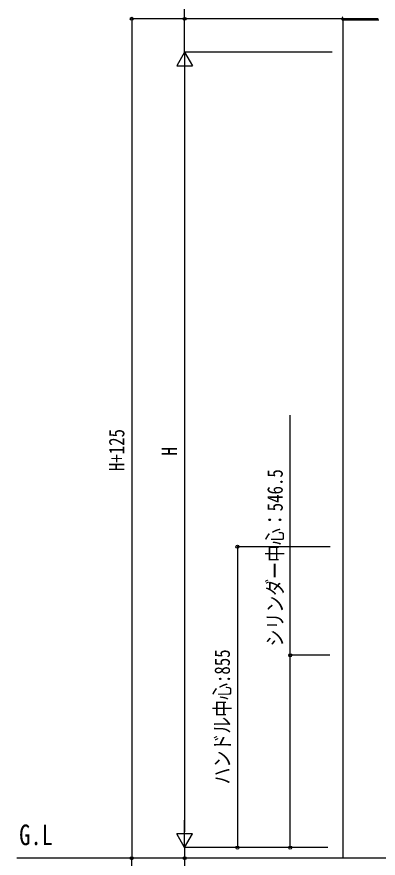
# Model space of a CAD drawing. Units: millimetres, scale not verified. Extents: x -4205 to 4205, y -2970 to 2970.
# Drawn here: x -1682 to -655, y -755 to 1636 of the extents above; entities that cross this region are included whole.
import ezdxf
from ezdxf.enums import TextEntityAlignment as Align

# ---------------------------------------------------------------- set-up
doc = ezdxf.new("R2010")
doc.units = ezdxf.units.MM
doc.header["$LTSCALE"] = 12
for name, color, linetype in [('0-2_USER1', 3, 'Continuous'), ('0-4_YKK_A1', 4, 'Continuous'), ('0-5_YKK_D', 6, 'Continuous')]:
    doc.layers.add(name, color=color, linetype=linetype)
doc.styles.add('ＭＳ ゴシック', font='')
doc.styles.get('ＭＳ ゴシック').set_extended_font_data('MS Gothic')

msp = doc.modelspace()

# ---------------------------------------------------------------- linework, layer by layer
at = {"layer": '0-4_YKK_A1'}
for p, q in [((-757.07, 1627.03), (-756.72, 1633.69)), ((-653.37, 1626.5), (-756.57, 1626.5)), ((-654.97, 1630), (-754.97, 1630)), ((-754.96, 1630), (-754.96, -755.01)), ((896.65, -755.01), (-1681.64, -755.01))]:
    msp.add_line(p, q, dxfattribs=at)
for centre, radius, start, end in [((-756.57, 1627), 0.5, 177, 270), ((-754.72, 1633.58), 2, 99.00123, 177)]:
    msp.add_arc(centre, radius, start, end, dxfattribs=at)
at = {"layer": '0-5_YKK_D'}
for p, q in [((-735.13, 1630), (-1355.96, 1630)), ((-1354.96, 1630), (-1354.96, -755.01)), ((-785.96, 1630), (-1205.96, 1630)), ((-1204.96, 1534.99), (-1227.46, 1496.02)), ((-785.96, 1534.99), (-1205.96, 1534.99)), ((-785.96, 1534.99), (-1205.96, 1534.99)), ((-1204.96, 1534.99), (-1182.46, 1496.02)), ((-1204.96, 1534.99), (-1204.96, 1457.05)), ((-1227.46, 1496.02), (-1182.46, 1496.02)), ((-1204.96, 1489.99), (-1204.96, -680.01)), ((-791.04, 129.99), (-1055.96, 129.99)), ((-1054.96, 129.99), (-1054.96, -725.01)), ((-791.94, -178.51), (-905.96, -178.51)), ((-1204.96, -725.01), (-1204.96, -647.07)), ((-1204.96, -725.01), (-1227.46, -686.04)), ((-1182.46, -686.04), (-1227.46, -686.04)), ((-1204.96, -725.01), (-1182.46, -686.04)), ((-798.45, -725.01), (-1205.96, -725.01)), ((-798.45, -725.01), (-1205.96, -725.01)), ((-798.45, -725.01), (-1055.96, -725.01)), ((-798.45, -725.01), (-905.96, -725.01)), ((-885.6, -755.01), (-1355.96, -755.01)), ((-1354.96, -1305.01), (-1354.96, -755.01)), ((-1055.96, -755.01), (-1205.96, -755.01))]:
    msp.add_line(p, q, dxfattribs=at)
for points in [[(-1204.96, 1534.99), (-1204.96, 1630), (-1204.96, 1734.5)], [(-904.96, -725.01), (-904.96, -178.51), (-904.96, 504.09)], [(-1204.96, -725.01), (-1204.96, -755.01), (-1204.96, -876.51)]]:
    msp.add_lwpolyline(points, dxfattribs=at)
for centre in [(-1354.96, 1630), (-1204.96, 1630), (-1054.96, 129.99), (-904.96, -178.51), (-1054.96, -725.01), (-904.96, -725.01), (-1354.96, -755.01), (-1354.96, -755.01), (-1204.96, -755.01)]:
    msp.add_circle(centre, 4.25, dxfattribs=at)

# ---------------------------------------------------------------- texts
at = {"layer": '0-2_USER1', "style": 'ＭＳ ゴシック', "width": 0.8}
msp.add_text('G.L', height=58.65, dxfattribs=at).set_placement((-1674.88, -735.61), align=Align.BOTTOM_LEFT)
at = {"layer": '0-5_YKK_D', "style": 'ＭＳ ゴシック', "width": 0.8}
for s, p in [('H+125', (-1362.96, 344.69)), ('H', (-1212.96, 388.99)), ('シリンダー中心：546.5', (-912.96, -153.51)), ('ハンドル中心:855', (-1062.96, -545.51))]:
    msp.add_text(s, height=43.99, rotation=90, dxfattribs=at).set_placement(p, align=Align.BOTTOM_LEFT)

doc.saveas('drawing.dxf')
